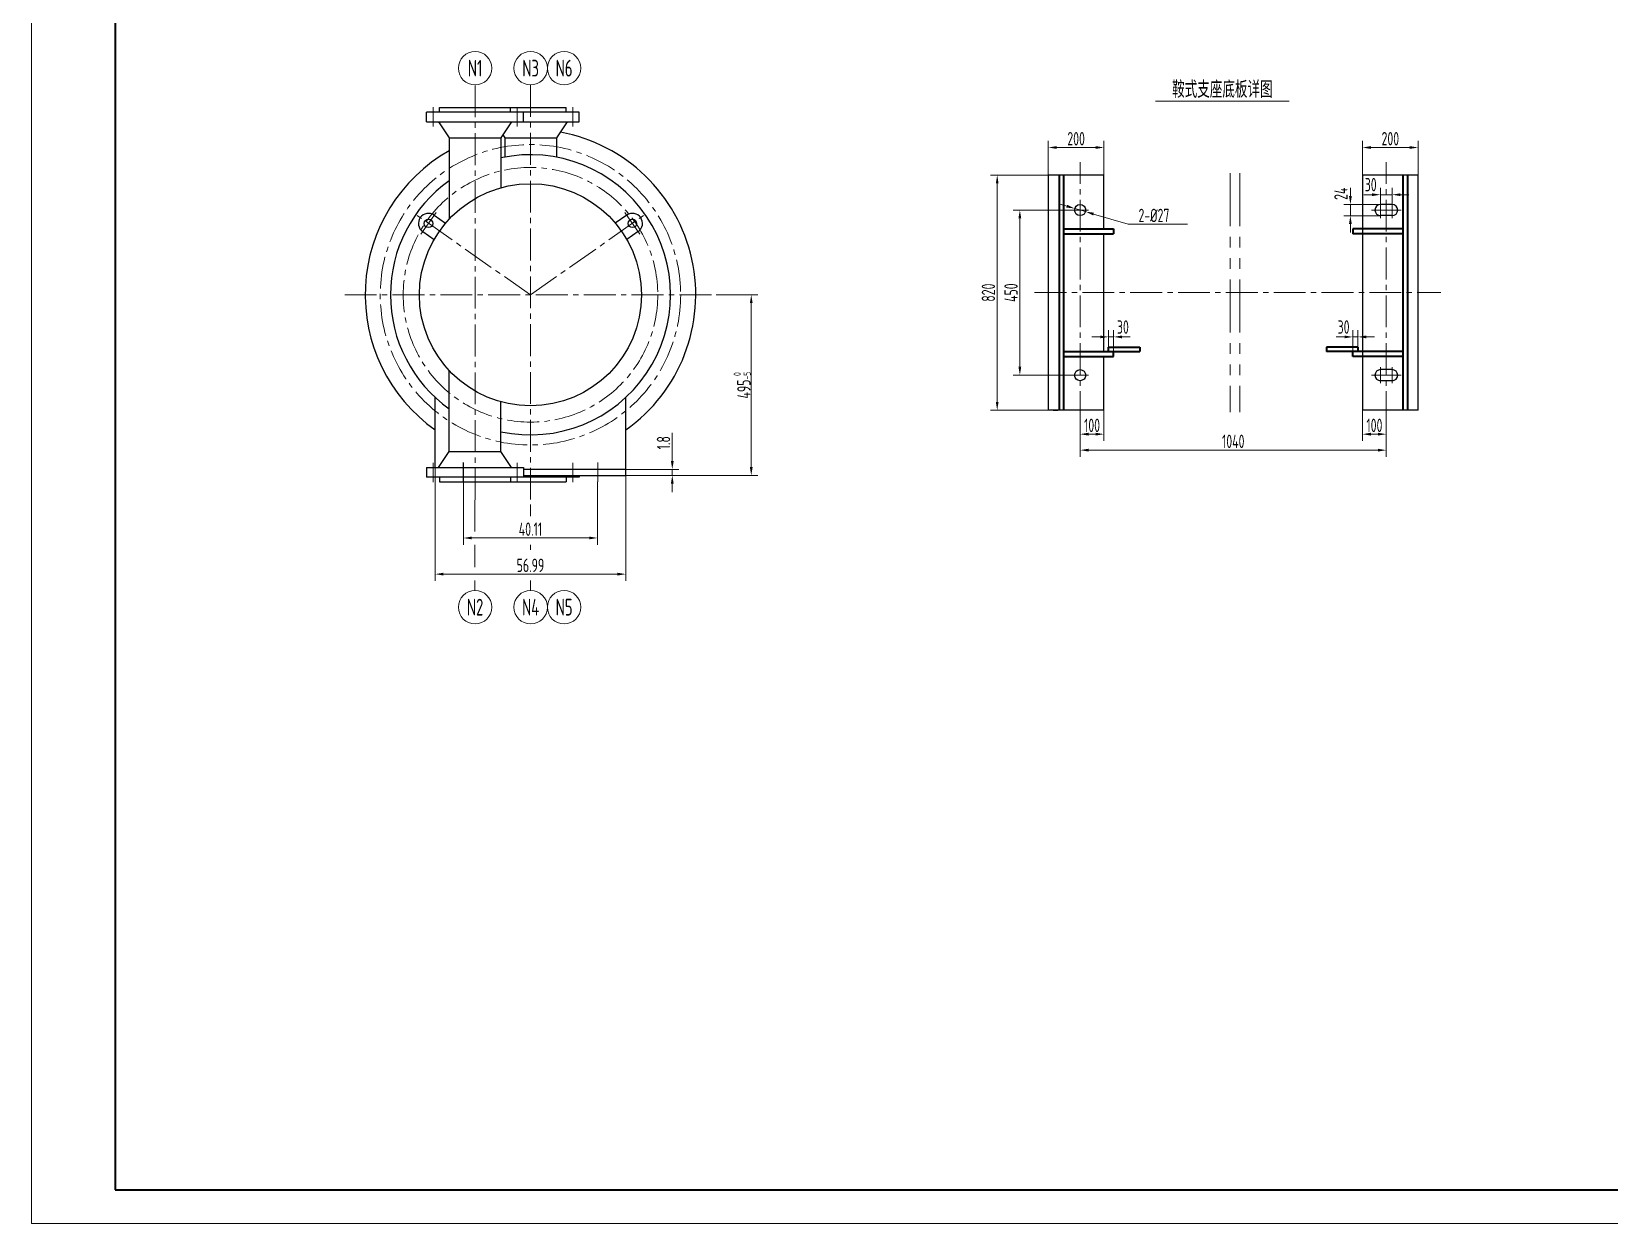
# Model space of a CAD drawing. Header units: millimetres. Extents: x 5765 to 6606, y -201 to 393.
# Drawn here: x 5765 to 6236.4, y -200.6 to 155.5 of the extents above; entities that cross this region are included whole.
import ezdxf
from ezdxf.enums import TextEntityAlignment as Align

# ---------------------------------------------------------------- set-up
doc = ezdxf.new("R2010")
doc.units = ezdxf.units.MM
doc.linetypes.add('CENTER2', pattern=[28.575, 19.05, -3.175, 3.175, -3.175])
doc.linetypes.add('PHANTOM2', pattern=[31.75, 15.875, -3.175, 3.175, -3.175, 3.175, -3.175])
for name, color, linetype, lineweight in [('1粗实线', 7, 'Continuous', 35), ('2细实线', 3, 'Continuous', 13), ('3中心线', 1, 'CENTER2', 13), ('5双点划线', 2, 'PHANTOM2', 13), ('7文本', 2, 'Continuous', 13), ('8标注', 3, 'Continuous', 13), ('9图表', 4, 'Continuous', 13)]:
    doc.layers.add(name, color=color, linetype=linetype, lineweight=lineweight)
doc.styles.add('lanpec', font='bpec_e.shx', dxfattribs={"width": 0.75, "bigfont": 'hztxt.shx'})
doc.styles.add('lanpec-dim', font='bpec_e.shx', dxfattribs={"width": 0.75})
doc.dimstyles.new('lanpec', dxfattribs={"dimtxt": 4, "dimasz": 2.5, "dimexe": 2, "dimexo": 0, "dimtad": 1, "dimdsep": 46, "dimtxsty": 'lanpec-dim', "dimcen": 2.5, "dimclrd": 256, "dimclre": 256, "dimclrt": 256, "dimazin": 0, "dimtfac": 1, "dimtmove": 0, "dimatfit": 3, "dimfxl": 1, "dimlwd": -1, "dimlwe": -1, "dimarcsym": 0})
doc.dimstyles.new('lanpec$0', dxfattribs={"dimscale": 10, "dimtxt": 4, "dimasz": 2.5, "dimexe": 2, "dimexo": 0, "dimtad": 1, "dimdec": 1, "dimdsep": 46, "dimtxsty": 'lanpec-dim', "dimcen": 0.09, "dimclrd": 256, "dimclre": 256, "dimclrt": 256, "dimadec": 1, "dimazin": 0, "dimtfac": 0.707, "dimtdec": 1, "dimtmove": 0, "dimatfit": 3, "dimfxl": 1, "dimarcsym": 0})
doc.dimstyles.new('lanpec$3', dxfattribs={"dimtxt": 4, "dimasz": 2.5, "dimexe": 2, "dimexo": 0, "dimtad": 1, "dimtih": 1, "dimtoh": 1, "dimdsep": 46, "dimtxsty": 'lanpec-dim', "dimcen": 2.5, "dimclrd": 256, "dimclre": 256, "dimclrt": 256, "dimazin": 0, "dimtfac": 1, "dimtmove": 0, "dimatfit": 3, "dimfxl": 1, "dimlwd": -1, "dimlwe": -1, "dimarcsym": 0})

# ---------------------------------------------------------------- blocks, each defined once
blk = doc.blocks.new('A1')
at = {"layer": '1粗实线'}
blk.add_lwpolyline([(-816, 10), (-10, 10), (-10, 584), (-816, 584)], close=True, dxfattribs=at)
at = {"layer": '9图表'}
blk.add_lwpolyline([(-841, 0), (0, 0), (0, 594), (-841, 594)], close=True, dxfattribs=at)
blk = doc.blocks.new('*D73')
at = {"layer": '8标注', "transparency": 16777216}
for p, q in [((5894.02, 20.96), (5894.02, 2.2)), ((5934.13, 20.96), (5934.13, 2.2)), ((5896.52, 4.2), (5931.63, 4.2))]:
    blk.add_line(p, q, dxfattribs=at)
for points in [[(5896.52, 4.62), (5896.52, 3.79), (5894.02, 4.2)], [(5931.63, 4.62), (5931.63, 3.79), (5934.13, 4.2)]]:
    blk.add_solid(points, dxfattribs=at)
at = {"layer": 'Defpoints', "color": 0, "transparency": 16777216}
for p in [(5894.02, 20.96), (5934.13, 20.96), (5934.13, 4.2)]:
    blk.add_point(p, dxfattribs=at)
at = {"layer": '8标注', "transparency": 16777216, "insert": (5914.07, 6.83), "char_height": 4, "attachment_point": 5, "style": 'lanpec-dim'}
blk.add_mtext('40.11', dxfattribs=at)
blk = doc.blocks.new('*D74')
at = {"layer": '8标注', "transparency": 16777216}
for p, q in [((5885.57, 25.19), (5885.57, -8.6)), ((5942.56, 23.01), (5942.56, -8.6)), ((5888.07, -6.6), (5940.06, -6.6))]:
    blk.add_line(p, q, dxfattribs=at)
for points in [[(5888.07, -6.18), (5888.07, -7.02), (5885.57, -6.6)], [(5940.06, -6.18), (5940.06, -7.02), (5942.56, -6.6)]]:
    blk.add_solid(points, dxfattribs=at)
at = {"layer": 'Defpoints', "color": 0, "transparency": 16777216}
for p in [(5885.57, 25.19), (5942.56, 23.01), (5942.56, -6.6)]:
    blk.add_point(p, dxfattribs=at)
at = {"layer": '8标注', "transparency": 16777216, "insert": (5914.07, -3.97), "char_height": 4, "attachment_point": 5, "style": 'lanpec-dim'}
blk.add_mtext('56.99', dxfattribs=at)
blk = doc.blocks.new('*D57')
at = {"layer": '8标注', "transparency": 16777216}
for p, q in [((5969.57, 76.85), (5982.03, 76.85)), ((5980.03, 74.35), (5980.03, 25.39)), ((5942.57, 22.89), (5982.03, 22.89))]:
    blk.add_line(p, q, dxfattribs=at)
for points in [[(5979.61, 74.35), (5980.45, 74.35), (5980.03, 76.85)], [(5979.61, 25.39), (5980.45, 25.39), (5980.03, 22.89)]]:
    blk.add_solid(points, dxfattribs=at)
at = {"layer": 'Defpoints', "color": 0, "transparency": 16777216}
for p in [(5969.57, 76.85), (5942.57, 22.89), (5980.03, 22.89)]:
    blk.add_point(p, dxfattribs=at)
at = {"layer": '8标注', "transparency": 16777216, "insert": (5977.3, 49.87), "char_height": 4, "attachment_point": 5, "rotation": 90, "style": 'lanpec-dim'}
blk.add_mtext('495{\\H0.525x;\\S 0^ -5;}', dxfattribs=at)
blk = doc.blocks.new('*D42')
at = {"layer": '8标注', "transparency": 16777216}
for p, q in [((6068.77, 112.6), (6068.77, 122.84)), ((6085.4, 112.6), (6085.4, 122.84)), ((6071.27, 120.84), (6082.9, 120.84))]:
    blk.add_line(p, q, dxfattribs=at)
for points in [[(6071.27, 121.26), (6071.27, 120.43), (6068.77, 120.84)], [(6082.9, 121.26), (6082.9, 120.43), (6085.4, 120.84)]]:
    blk.add_solid(points, dxfattribs=at)
at = {"layer": 'Defpoints', "color": 0, "transparency": 16777216}
for p in [(6085.4, 120.84), (6068.77, 112.6), (6085.4, 112.6)]:
    blk.add_point(p, dxfattribs=at)
at = {"layer": '8标注', "transparency": 16777216, "insert": (6077.08, 123.47), "char_height": 4, "attachment_point": 5, "style": 'lanpec-dim'}
blk.add_mtext('200', dxfattribs=at)
blk = doc.blocks.new('*D68')
at = {"layer": '8标注', "transparency": 16777216}
for p, q in [((6162.63, 112.6), (6162.63, 122.84)), ((6179.26, 112.6), (6179.26, 122.84)), ((6165.13, 120.84), (6176.76, 120.84))]:
    blk.add_line(p, q, dxfattribs=at)
for points in [[(6165.13, 121.26), (6165.13, 120.43), (6162.63, 120.84)], [(6176.76, 121.26), (6176.76, 120.43), (6179.26, 120.84)]]:
    blk.add_solid(points, dxfattribs=at)
at = {"layer": 'Defpoints', "color": 0, "transparency": 16777216}
for p in [(6179.26, 120.84), (6162.63, 112.6), (6179.26, 112.6)]:
    blk.add_point(p, dxfattribs=at)
at = {"layer": '8标注', "transparency": 16777216, "insert": (6170.95, 123.47), "char_height": 4, "attachment_point": 5, "style": 'lanpec-dim'}
blk.add_mtext('200', dxfattribs=at)
blk = doc.blocks.new('*D43')
at = {"layer": '8标注', "transparency": 16777216}
for p, q in [((6078.28, 38.56), (6078.28, 28.44)), ((6169.75, 38.56), (6169.75, 28.44)), ((6080.78, 30.44), (6167.25, 30.44))]:
    blk.add_line(p, q, dxfattribs=at)
for points in [[(6080.78, 30.85), (6080.78, 30.02), (6078.28, 30.44)], [(6167.25, 30.85), (6167.25, 30.02), (6169.75, 30.44)]]:
    blk.add_solid(points, dxfattribs=at)
at = {"layer": 'Defpoints', "color": 0, "transparency": 16777216}
for p in [(6078.28, 38.56), (6169.75, 38.56), (6169.75, 30.44)]:
    blk.add_point(p, dxfattribs=at)
at = {"layer": '8标注', "transparency": 16777216, "insert": (6124.02, 33.06), "char_height": 4, "attachment_point": 5, "style": 'lanpec-dim'}
blk.add_mtext('1040', dxfattribs=at)
blk = doc.blocks.new('*D44')
at = {"layer": '8标注', "transparency": 16777216}
for p, q in [((6159.02, 106.31), (6159.02, 108.81)), ((6168.01, 103.81), (6157.02, 103.81)), ((6159.02, 103.81), (6159.02, 100.48)), ((6168.01, 100.48), (6157.02, 100.48)), ((6159.02, 97.98), (6159.02, 95.48))]:
    blk.add_line(p, q, dxfattribs=at)
for points in [[(6158.6, 106.31), (6159.43, 106.31), (6159.02, 103.81)], [(6158.6, 97.98), (6159.43, 97.98), (6159.02, 100.48)]]:
    blk.add_solid(points, dxfattribs=at)
at = {"layer": 'Defpoints', "color": 0, "transparency": 16777216}
for p in [(6168.01, 103.81), (6159.02, 100.48), (6168.01, 100.48)]:
    blk.add_point(p, dxfattribs=at)
at = {"layer": '8标注', "transparency": 16777216, "insert": (6156.19, 107.03), "char_height": 4, "attachment_point": 5, "rotation": 90, "style": 'lanpec-dim'}
blk.add_mtext('24', dxfattribs=at)
blk = doc.blocks.new('*D45')
at = {"layer": '8标注', "transparency": 16777216}
for p, q in [((6168.01, 103.81), (6168.01, 108.75)), ((6171.48, 103.81), (6171.48, 108.75)), ((6165.51, 106.75), (6163.01, 106.75)), ((6171.48, 106.75), (6168.01, 106.75)), ((6173.98, 106.75), (6176.48, 106.75))]:
    blk.add_line(p, q, dxfattribs=at)
for points in [[(6165.51, 107.16), (6165.51, 106.33), (6168.01, 106.75)], [(6173.98, 107.16), (6173.98, 106.33), (6171.48, 106.75)]]:
    blk.add_solid(points, dxfattribs=at)
at = {"layer": 'Defpoints', "color": 0, "transparency": 16777216}
for p in [(6168.01, 106.75), (6168.01, 103.81), (6171.48, 103.81)]:
    blk.add_point(p, dxfattribs=at)
at = {"layer": '8标注', "transparency": 16777216, "insert": (6165.09, 109.75), "char_height": 4, "attachment_point": 5, "style": 'lanpec-dim'}
blk.add_mtext('30', dxfattribs=at)
blk = doc.blocks.new('*D46')
at = {"layer": '8标注', "transparency": 16777216}
for p, q in [((6075.79, 102.15), (6058.27, 102.15)), ((6060.27, 99.65), (6060.27, 55.33)), ((6075.79, 52.83), (6058.27, 52.83))]:
    blk.add_line(p, q, dxfattribs=at)
for points in [[(6059.85, 99.65), (6060.68, 99.65), (6060.27, 102.15)], [(6059.85, 55.33), (6060.68, 55.33), (6060.27, 52.83)]]:
    blk.add_solid(points, dxfattribs=at)
at = {"layer": 'Defpoints', "color": 0, "transparency": 16777216}
for p in [(6075.79, 102.15), (6060.27, 52.83), (6075.79, 52.83)]:
    blk.add_point(p, dxfattribs=at)
at = {"layer": '8标注', "transparency": 16777216, "insert": (6057.64, 77.49), "char_height": 4, "attachment_point": 5, "rotation": 90, "style": 'lanpec-dim'}
blk.add_mtext('450', dxfattribs=at)
blk = doc.blocks.new('*D47')
at = {"layer": '8标注', "transparency": 16777216}
for p, q in [((6068.77, 112.6), (6051.51, 112.6)), ((6053.51, 44.87), (6053.51, 110.1)), ((6068.77, 42.37), (6051.51, 42.37))]:
    blk.add_line(p, q, dxfattribs=at)
for points in [[(6053.09, 110.1), (6053.92, 110.1), (6053.51, 112.6)], [(6053.09, 44.87), (6053.92, 44.87), (6053.51, 42.37)]]:
    blk.add_solid(points, dxfattribs=at)
at = {"layer": 'Defpoints', "color": 0, "transparency": 16777216}
for p in [(6053.51, 112.6), (6068.77, 112.6), (6068.77, 42.37)]:
    blk.add_point(p, dxfattribs=at)
at = {"layer": '8标注', "transparency": 16777216, "insert": (6050.88, 77.49), "char_height": 4, "attachment_point": 5, "rotation": 90, "style": 'lanpec-dim'}
blk.add_mtext('820', dxfattribs=at)
blk = doc.blocks.new('*D48')
at = {"layer": '8标注', "transparency": 16777216}
for p, q in [((6078.28, 42.37), (6078.28, 33.21)), ((6085.4, 42.37), (6085.4, 33.21)), ((6080.78, 35.21), (6082.9, 35.21))]:
    blk.add_line(p, q, dxfattribs=at)
for points in [[(6080.78, 35.63), (6080.78, 34.79), (6078.28, 35.21)], [(6082.9, 35.63), (6082.9, 34.79), (6085.4, 35.21)]]:
    blk.add_solid(points, dxfattribs=at)
at = {"layer": 'Defpoints', "color": 0, "transparency": 16777216}
for p in [(6078.28, 42.37), (6085.4, 42.37), (6085.4, 35.21)]:
    blk.add_point(p, dxfattribs=at)
at = {"layer": '8标注', "transparency": 16777216, "insert": (6081.84, 37.84), "char_height": 4, "attachment_point": 5, "style": 'lanpec-dim'}
blk.add_mtext('100', dxfattribs=at)
blk = doc.blocks.new('*D49')
at = {"layer": '8标注', "transparency": 16777216}
for p, q in [((6162.63, 42.37), (6162.63, 33.21)), ((6169.75, 42.37), (6169.75, 33.21)), ((6167.25, 35.21), (6165.13, 35.21))]:
    blk.add_line(p, q, dxfattribs=at)
for points in [[(6165.13, 35.63), (6165.13, 34.79), (6162.63, 35.21)], [(6167.25, 35.63), (6167.25, 34.79), (6169.75, 35.21)]]:
    blk.add_solid(points, dxfattribs=at)
at = {"layer": 'Defpoints', "color": 0, "transparency": 16777216}
for p in [(6162.63, 42.37), (6169.75, 42.37), (6162.63, 35.21)]:
    blk.add_point(p, dxfattribs=at)
at = {"layer": '8标注', "transparency": 16777216, "insert": (6166.19, 37.84), "char_height": 4, "attachment_point": 5, "style": 'lanpec-dim'}
blk.add_mtext('100', dxfattribs=at)
blk = doc.blocks.new('*D69')
at = {"layer": '8标注', "transparency": 16777216}
for p, q in [((6074.29, 103.32), (6071.89, 104.03)), ((6076.69, 102.62), (6079.88, 101.68)), ((6092.64, 97.92), (6082.28, 100.97)), ((6105.83, 97.92), (6092.64, 97.92))]:
    blk.add_line(p, q, dxfattribs=at)
for points in [[(6074.41, 103.72), (6074.17, 102.92), (6076.69, 102.62)], [(6082.4, 101.37), (6082.16, 100.57), (6079.88, 101.68)]]:
    blk.add_solid(points, dxfattribs=at)
at = {"layer": 'Defpoints', "color": 0, "transparency": 16777216}
for p in [(6076.69, 102.62), (6079.88, 101.68)]:
    blk.add_point(p, dxfattribs=at)
at = {"layer": '8标注', "transparency": 16777216, "insert": (6100.33, 100.55), "char_height": 4, "attachment_point": 5, "style": 'lanpec-dim'}
blk.add_mtext('2-%%C27', dxfattribs=at)
blk = doc.blocks.new('*D70')
at = {"layer": '8标注', "transparency": 16777216}
for p, q in [((6086.77, 61.17), (6086.77, 66.27)), ((6088.27, 59.9), (6088.27, 66.27)), ((6084.27, 64.27), (6081.77, 64.27)), ((6086.77, 64.27), (6088.27, 64.27)), ((6090.77, 64.27), (6093.27, 64.27))]:
    blk.add_line(p, q, dxfattribs=at)
for points in [[(6084.27, 64.68), (6084.27, 63.85), (6086.77, 64.27)], [(6090.77, 64.68), (6090.77, 63.85), (6088.27, 64.27)]]:
    blk.add_solid(points, dxfattribs=at)
at = {"layer": 'Defpoints', "color": 0, "transparency": 16777216}
for p in [(6088.27, 64.27), (6086.77, 61.17), (6088.27, 59.9)]:
    blk.add_point(p, dxfattribs=at)
at = {"layer": '8标注', "transparency": 16777216, "insert": (6091.05, 67.22), "char_height": 4, "attachment_point": 5, "style": 'lanpec-dim'}
blk.add_mtext('30', dxfattribs=at)
blk = doc.blocks.new('*D50')
at = {"layer": '8标注', "transparency": 16777216}
for p, q in [((6159.76, 59.9), (6159.76, 66.27)), ((6161.26, 61.17), (6161.26, 66.27)), ((6157.26, 64.27), (6154.76, 64.27)), ((6161.26, 64.27), (6159.76, 64.27)), ((6163.76, 64.27), (6166.26, 64.27))]:
    blk.add_line(p, q, dxfattribs=at)
for points in [[(6157.26, 64.68), (6157.26, 63.85), (6159.76, 64.27)], [(6163.76, 64.68), (6163.76, 63.85), (6161.26, 64.27)]]:
    blk.add_solid(points, dxfattribs=at)
at = {"layer": 'Defpoints', "color": 0, "transparency": 16777216}
for p in [(6159.76, 64.27), (6159.76, 59.9), (6161.26, 61.17)]:
    blk.add_point(p, dxfattribs=at)
at = {"layer": '8标注', "transparency": 16777216, "insert": (6156.98, 67.22), "char_height": 4, "attachment_point": 5, "style": 'lanpec-dim'}
blk.add_mtext('30', dxfattribs=at)
blk = doc.blocks.new('*U41')
at = {"layer": '2细实线'}
blk.add_line((-20, 0), (20, 0), dxfattribs=at)
at = {"layer": '7文本', "style": 'lanpec', "width": 0.75}
for tag, height, p in [('节点图名称', 5, (0, 3.5)), ('比例', 4, (0, -3.25))]:
    blk.add_attdef(tag, text='', height=height, dxfattribs=at).set_placement(p, align=Align.MIDDLE_CENTER)
blk = doc.blocks.new('*D78')
at = {"layer": '8标注', "transparency": 16777216}
for p, q in [((5956.44, 27.19), (5956.44, 35.61)), ((5942.57, 24.69), (5958.44, 24.69)), ((5956.44, 22.89), (5956.44, 24.69)), ((5942.57, 22.89), (5958.44, 22.89)), ((5956.44, 20.39), (5956.44, 17.89))]:
    blk.add_line(p, q, dxfattribs=at)
for points in [[(5956.02, 27.19), (5956.86, 27.19), (5956.44, 24.69)], [(5956.02, 20.39), (5956.86, 20.39), (5956.44, 22.89)]]:
    blk.add_solid(points, dxfattribs=at)
at = {"layer": 'Defpoints', "color": 0, "transparency": 16777216}
for p in [(5942.57, 24.69), (5942.57, 22.89), (5956.44, 22.89)]:
    blk.add_point(p, dxfattribs=at)
at = {"layer": '8标注', "transparency": 16777216, "insert": (5953.82, 32.65), "char_height": 4, "attachment_point": 5, "rotation": 90, "style": 'lanpec-dim'}
blk.add_mtext('1.8', dxfattribs=at)
blk = doc.blocks.new('管口号')
at = {"layer": '2细实线'}
blk.add_circle((0, 5), 5, dxfattribs=at)
at = {"layer": '7文本', "style": 'lanpec', "width": 0.75}
blk.add_attdef('N', text='', height=5, dxfattribs=at).set_placement((0, 5), align=Align.MIDDLE_CENTER)

msp = doc.modelspace()

# ---------------------------------------------------------------- linework, layer by layer
at = {"ltscale": 0.5}
for p, q in [((5886.918, 132.812), (5908.147, 132.812)), ((5886.918, 131.434), (5886.918, 132.812)), ((5903.509, 132.812), (5924.737, 132.812)), ((5908.147, 131.434), (5908.147, 132.812)), ((5924.737, 131.434), (5924.737, 132.812)), ((5883.056, 128.537), (5883.056, 131.434)), ((5912.009, 131.434), (5883.056, 131.434)), ((5883.056, 128.537), (5912.009, 128.537)), ((5886.618, 128.537), (5889.815, 123.72)), ((5928.599, 131.434), (5899.646, 131.434)), ((5899.646, 128.537), (5928.599, 128.537)), ((5908.447, 128.537), (5905.25, 123.72)), ((5912.009, 128.537), (5912.009, 131.434)), ((5925.037, 128.537), (5921.84, 123.72)), ((5928.599, 128.537), (5928.599, 131.434)), ((5889.815, 123.72), (5905.25, 123.72)), ((5889.815, 123.72), (5889.815, 99.483)), ((5905.25, 123.72), (5905.25, 108.831)), ((5905.828, 124.59), (5906.405, 123.72)), ((5906.405, 123.72), (5921.84, 123.72)), ((5906.405, 123.72), (5906.405, 118)), ((5921.84, 123.72), (5921.84, 118)), ((5885.331, 100.634), (5888.726, 98.256)), ((5942.816, 100.634), (5939.421, 98.256)), ((5881.889, 95.719), (5885.284, 93.342)), ((5946.258, 95.719), (5942.862, 93.342)), ((5889.815, 30.04), (5889.815, 54.207)), ((5885.573, 25.223), (5885.573, 46.216)), ((5905.25, 30.04), (5905.25, 44.86)), ((5942.573, 22.895), (5942.573, 46.216)), ((5886.618, 25.223), (5889.815, 30.04)), ((5889.815, 30.04), (5905.25, 30.04)), ((5908.447, 25.223), (5905.25, 30.04)), ((5883.056, 25.223), (5883.056, 22.326)), ((5883.056, 25.223), (5912.009, 25.223)), ((5912.009, 25.223), (5912.009, 22.326)), ((5942.573, 24.695), (5912.009, 24.695)), ((5942.573, 22.895), (5942.573, 24.695)), ((5912.009, 22.326), (5883.056, 22.326)), ((5886.918, 22.326), (5886.918, 20.948)), ((5886.918, 20.948), (5908.147, 20.948)), ((5903.509, 20.948), (5924.737, 20.948)), ((5908.147, 22.326), (5908.147, 20.948)), ((5912.009, 22.895), (5942.573, 22.895)), ((5928.599, 22.326), (5912.009, 22.326)), ((5924.737, 22.326), (5924.737, 20.948)), ((5928.599, 22.929), (5928.599, 22.326))]:
    msp.add_line(p, q, dxfattribs=at)
for p, q in [((6085.401, 112.603), (6068.769, 112.603)), ((6068.769, 112.603), (6068.769, 42.37)), ((6085.401, 96.555), (6085.401, 112.603)), ((6179.262, 112.603), (6162.63, 112.603)), ((6162.63, 112.603), (6162.63, 42.37)), ((6179.262, 42.37), (6179.262, 112.603)), ((6171.481, 103.81), (6168.012, 103.81)), ((6171.481, 100.483), (6168.012, 100.483)), ((6085.401, 59.902), (6085.401, 95.07)), ((6085.401, 42.37), (6085.401, 58.418)), ((6171.481, 54.489), (6168.012, 54.489)), ((6171.481, 51.163), (6168.012, 51.163)), ((6085.401, 42.37), (6068.769, 42.37)), ((6070.209, 42.37), (6071.649, 42.37)), ((6179.262, 42.37), (6162.63, 42.37))]:
    msp.add_line(p, q)
for centre, radius in [((5914.073, 76.845), 33.18), ((5883.61, 98.176), 1.25), ((5944.537, 98.176), 1.25)]:
    msp.add_circle(centre, radius, dxfattribs=at)
at = {"ltscale": 2}
for centre in [(6078.285, 102.146), (6078.285, 52.826)]:
    msp.add_circle(centre, 1.663, dxfattribs=at)
at = {"ltscale": 0.5}
for centre, radius, start, end in [((5914.073, 76.845), 49.375, 305.25487, 79.56444), ((5914.073, 76.845), 49.375, 119.42615, 234.74513), ((5914.073, 76.845), 41.838, 257.82483, 102.17517), ((5914.073, 76.845), 41.838, 125.43723, 234.56277), ((5883.61, 98.176), 3, 55, 235), ((5944.537, 98.176), 3, 305, 125)]:
    msp.add_arc(centre, radius, start, end, dxfattribs=at)
for centre, start, end in [((6168.012, 102.146), 90, 270), ((6171.481, 102.146), 270, 90), ((6168.012, 52.826), 90, 270), ((6171.481, 52.826), 270, 90)]:
    msp.add_arc(centre, 1.663, start, end)
at = {"layer": '1粗实线'}
for p, q in [((6071.995, 112.603), (6071.995, 42.37)), ((6073.357, 112.603), (6073.357, 42.37)), ((6174.674, 112.603), (6174.674, 42.37)), ((6176.036, 112.603), (6176.036, 42.37)), ((6073.357, 96.555), (6088.266, 96.555)), ((6073.357, 95.07), (6088.266, 95.07)), ((6088.266, 96.555), (6088.266, 95.07)), ((6174.674, 96.555), (6159.764, 96.555)), ((6159.764, 96.555), (6159.764, 95.07)), ((6174.674, 95.07), (6159.764, 95.07)), ((6073.357, 59.902), (6088.266, 59.902)), ((6073.357, 58.418), (6088.266, 58.418)), ((6086.097, 59.902), (6096.108, 59.902)), ((6086.774, 59.902), (6086.774, 61.171)), ((6086.774, 61.171), (6096.108, 61.171)), ((6088.266, 58.418), (6088.266, 59.902)), ((6096.108, 61.171), (6096.108, 59.902)), ((6161.257, 61.171), (6151.923, 61.171)), ((6151.923, 61.171), (6151.923, 59.902)), ((6161.934, 59.902), (6151.923, 59.902)), ((6174.674, 59.902), (6159.764, 59.902)), ((6159.764, 58.418), (6159.764, 59.902)), ((6174.674, 58.418), (6159.764, 58.418)), ((6161.257, 61.171), (6161.257, 59.902))]:
    msp.add_line(p, q, dxfattribs=at)
at = {"layer": '2细实线'}
msp.add_line((6104.372, 97.92), (6110.379, 97.92), dxfattribs=at)
at = {"layer": '2细实线', "ltscale": 0.5}
for p, q in [((5897.483, 6.178), (5897.483, 15.52)), ((5914.073, 10.749), (5914.073, 14.169)), ((5914.123, 10.808), (5914.123, 14.227)), ((5897.483, -4.52), (5897.483, 2.178)), ((5914.073, 0.631), (5914.073, 2.178)), ((5897.483, -8.52), (5897.483, -11.525)), ((5914.073, -8.52), (5914.073, -11.525))]:
    msp.add_line(p, q, dxfattribs=at)
at = {"layer": '3中心线', "ltscale": 0.5}
for p, q in [((5897.532, 15.578), (5897.532, 139.533)), ((5914.073, 139.498), (5914.073, 14.193)), ((5884.972, 132.891), (5884.972, 127.097)), ((5910.093, 132.891), (5910.093, 127.097)), ((5926.684, 132.891), (5926.684, 127.097)), ((6078.285, 38.557), (6078.285, 116.416)), ((6169.746, 38.557), (6169.746, 116.416)), ((5914.073, 76.845), (5880.119, 100.62)), ((5885.863, 101.394), (5881.357, 94.959)), ((5914.073, 76.845), (5948.027, 100.62)), ((5942.284, 101.394), (5946.79, 94.959)), ((5858.571, 76.88), (5969.569, 76.88)), ((6064.679, 77.486), (6186.081, 77.486)), ((5884.972, 20.869), (5884.972, 26.663)), ((5894.016, 20.963), (5894.016, 26.757)), ((5894.065, 20.998), (5894.065, 26.792)), ((5910.093, 20.869), (5910.093, 26.663)), ((5926.684, 20.869), (5926.684, 26.663)), ((5934.18, 20.998), (5934.18, 26.792))]:
    msp.add_line(p, q, dxfattribs=at)
at = {"layer": '3中心线'}
for p, q in [((6168.012, 99.742), (6168.012, 104.55)), ((6171.481, 99.742), (6171.481, 104.55)), ((6080.779, 102.146), (6075.79, 102.146)), ((6165.297, 102.146), (6174.195, 102.146)), ((6080.779, 52.826), (6075.79, 52.826)), ((6165.297, 52.826), (6174.195, 52.826)), ((6168.012, 55.23), (6168.012, 50.422)), ((6171.481, 55.23), (6171.481, 50.422))]:
    msp.add_line(p, q, dxfattribs=at)
at = {"layer": '3中心线', "ltscale": 0.5}
for radius in [44.875, 38.028]:
    msp.add_circle((5914.073, 76.845), radius, dxfattribs=at)
at = {"layer": '5双点划线'}
for p, q in [((6123.143, 113.172), (6123.143, 41.8)), ((6126, 113.172), (6126, 41.8))]:
    msp.add_line(p, q, dxfattribs=at)

# ---------------------------------------------------------------- block references
msp.add_blockref('*U41', (6120.768, 134.678)).add_auto_attribs({'节点图名称': '鞍式支座底板详图'})
at = {"layer": '2细实线'}
msp.add_blockref('A1', (6606.028, -200.559), dxfattribs=at)
at = {"layer": '8标注'}
for p, values in [((5897.532, 139.533), {'N': 'N1'}), ((5914.116, 139.538), {'N': 'N3'}), ((5924.116, 139.538), {'N': 'N6'})]:
    msp.add_blockref('管口号', p, dxfattribs=at).add_auto_attribs(values)
ref = msp.add_blockref('管口号', (5897.532, -11.467), dxfattribs=dict(at, xscale=-1, rotation=180))
ref.add_attrib('N', 'N2', dxfattribs={"layer": '7文本', "height": 5, "style": 'lanpec', "width": 0.75}).set_placement((5897.532, -16.467), align=Align.MIDDLE_CENTER)
ref = msp.add_blockref('管口号', (5914.123, -11.467), dxfattribs=dict(at, xscale=-1, rotation=180))
ref.add_attrib('N', 'N4', dxfattribs={"layer": '7文本', "height": 5, "style": 'lanpec', "width": 0.75}).set_placement((5914.123, -16.467), align=Align.MIDDLE_CENTER)
ref = msp.add_blockref('管口号', (5924.123, -11.467), dxfattribs=dict(at, xscale=-1, rotation=180))
ref.add_attrib('N', 'N5', dxfattribs={"layer": '7文本', "height": 5, "style": 'lanpec', "width": 0.75}).set_placement((5924.123, -16.467), align=Align.MIDDLE_CENTER)

# ---------------------------------------------------------------- dimensions: what is measured, and where the dimension line sits
for base, p1, p2, text, picture, middle in [((6085.401, 120.843), (6068.769, 112.603), (6085.401, 112.603), '200', '*D42', (6077.085, 123.468)), ((6179.262, 120.843), (6162.63, 112.603), (6179.262, 112.603), '200', '*D68', (6170.946, 123.468)), ((6169.746, 30.435), (6078.285, 38.557), (6169.746, 38.557), '1040', '*D43', (6124.015, 33.06)), ((6162.63, 35.21), (6169.746, 42.37), (6162.63, 42.37), '100', '*D49', (6166.188, 37.835))]:
    dim = msp.add_linear_dim(base=base, p1=p1, p2=p2, text=text, dimstyle='lanpec', dxfattribs=at)
    dim.commit()
    dim.dimension.update_dxf_attribs({"geometry": picture, "text_midpoint": middle})
for base, p1, p2, angle, text, picture, middle in [((6053.508, 112.603), (6068.769, 42.37), (6068.769, 112.603), 90, '820', '*D47', (6050.883, 77.486)), ((6060.266, 52.826), (6075.79, 102.146), (6075.79, 52.826), 90, '450', '*D46', (6057.641, 77.486)), ((5980.029, 22.895), (5969.572, 76.845), (5942.573, 22.895), 90, '495{\\H0.525x;\\S 0^ -5;}', '*D57', (5977.304, 49.87)), ((6085.401, 35.21), (6078.285, 42.37), (6085.401, 42.37), 180, '100', '*D48', (6081.843, 37.835))]:
    dim = msp.add_linear_dim(base=base, p1=p1, p2=p2, angle=angle, text=text, dimstyle='lanpec', dxfattribs=at)
    dim.commit()
    dim.dimension.update_dxf_attribs({"geometry": picture, "text_midpoint": middle})
for base, p1, p2, angle, text, picture, middle in [((6159.016, 100.483), (6168.012, 103.81), (6168.012, 100.483), 90, '24', '*D44', (6156.187, 107.028)), ((6168.012, 106.746), (6171.481, 103.81), (6168.012, 103.81), 180, '30', '*D45', (6165.09, 109.749)), ((6159.764, 64.267), (6161.257, 61.171), (6159.764, 59.902), 180, '30', '*D50', (6156.976, 67.216))]:
    dim = msp.add_linear_dim(base=base, p1=p1, p2=p2, angle=angle, text=text, dimstyle='lanpec', override={"dimtmove": 2}, dxfattribs=at)
    dim.commit()
    dim.dimension.update_dxf_attribs({"geometry": picture, "text_midpoint": middle, "dimtype": 160})
dim = msp.add_diameter_dim_2p(p1=(6076.689, 102.616), p2=(6079.88, 101.677), text='2-%%C27', dimstyle='lanpec$3', dxfattribs=at)
dim.commit()
dim.dimension.update_dxf_attribs({"geometry": '*D69', "text_midpoint": (6100.333, 97.92), "dimtype": 163})
dim = msp.add_linear_dim(base=(6088.266, 64.267), p1=(6086.774, 61.171), p2=(6088.266, 59.902), text='30', dimstyle='lanpec', override={"dimtmove": 2}, dxfattribs=at)
dim.commit()
dim.dimension.update_dxf_attribs({"geometry": '*D70', "text_midpoint": (6091.054, 67.216), "dimtype": 160})
dim = msp.add_linear_dim(base=(5956.44, 22.895), p1=(5942.573, 24.695), p2=(5942.573, 22.895), angle=90, dimstyle='lanpec$0', override={"dimscale": 1, "dimdec": 2, "dimcen": 2.5, "dimadec": 2, "dimtfac": 1, "dimtdec": 2, "dimlwd": 65535, "dimlwe": 65535}, dxfattribs=at)
dim.commit()
dim.dimension.update_dxf_attribs({"geometry": '*D78', "text_midpoint": (5956.44, 32.653), "dimtype": 160})
for base, p1, p2, picture, middle in [((5942.564, -6.599), (5885.573, 25.188), (5942.564, 23.011), '*D74', (5914.069, -3.974)), ((5934.1307, 4.2021), (5894.016, 20.9633), (5934.1307, 20.9633), '*D73', (5914.0733, 6.8271))]:
    dim = msp.add_linear_dim(base=base, p1=p1, p2=p2, dimstyle='lanpec', dxfattribs=at)
    dim.commit()
    dim.dimension.update_dxf_attribs({"geometry": picture, "text_midpoint": middle})

doc.saveas('drawing.dxf')
